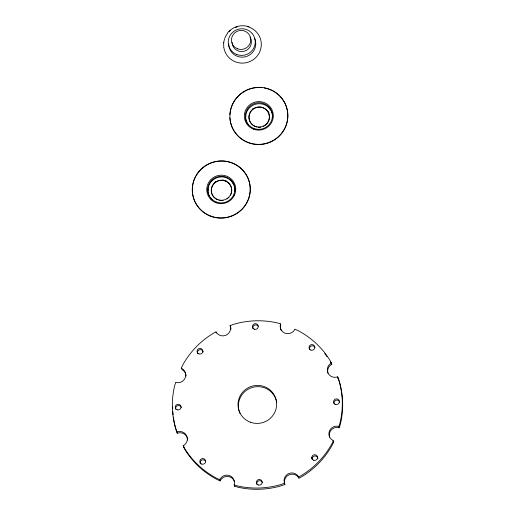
<?xml version="1.0" encoding="UTF-8"?>
<svg xmlns="http://www.w3.org/2000/svg" width="515" height="515" viewBox="0 0 515 515"><rect width="100%" height="100%" fill="white"/><g stroke="black" fill="none" stroke-linecap="round" stroke-linejoin="round"><path stroke-width="0.77" d="M230.952 329.278A7.738 7.59 -16.1 0 0 230.643 327.321L230.102 325.602L233.301 324.418A85.11 83.52 -16.1 0 1 277.282 322.911L280.533 323.877L280.385 324.353A7.738 7.59 -16.1 0 0 294.683 329.639L294.889 329.182L297.985 330.559A85.11 83.52 -16.1 0 1 329.851 360.094L331.435 363.049L331.795 364.305L331.345 364.536A7.738 7.59 -16.1 0 0 327.965 373.208M329.568 437.184A7.738 7.59 -16.1 0 1 338.793 427.553L339.276 427.701L338.915 426.446L338.432 426.304A7.738 7.59 -16.1 0 0 332.922 440.422L333.739 441.883L332.31 444.941A85.11 83.52 -16.1 0 1 301.977 476.6L298.957 478.184L298.365 476.497A7.738 7.59 -16.1 0 0 284.357 482.742L284.898 484.461L281.699 485.651A85.11 83.52 -16.1 0 1 237.718 487.151L234.467 486.186L234.254 484.461A7.738 7.59 -16.1 0 0 219.957 479.175L220.111 480.881L217.015 479.504A85.11 83.52 -16.1 0 1 185.149 449.968L183.565 447.014L183.205 445.765L183.655 445.527A7.738 7.59 -16.1 0 0 177.443 431.808L176.967 431.982L177.327 433.237L177.804 433.057A7.738 7.59 -16.1 0 1 187.711 440.068M234.467 486.186L234.615 485.709M338.915 426.446L339.932 423.233A85.11 83.52 -16.1 0 0 338.844 379.967L337.673 376.832L337.196 377.006A7.738 7.59 -16.1 0 1 330.984 363.287L331.435 363.049M339.276 427.701L340.293 424.489A85.11 83.52 -16.1 0 0 339.205 381.216L337.673 376.832M186.108 376.092A7.738 7.59 -16.1 0 0 182.078 369.641L181.261 368.186L182.69 365.129A85.11 83.52 -16.1 0 1 213.023 333.469L216.043 331.879L216.274 332.317A7.738 7.59 -16.1 0 0 230.282 326.066L230.102 325.602M220.111 480.881L220.317 480.431A7.738 7.59 -16.1 0 1 234.518 481.776M333.379 440.628L331.95 443.685A85.11 83.52 -16.1 0 1 301.616 475.345L298.597 476.935M227.173 33.404C232.13 26.774 241.303 24.025 249.093 26.838M183.565 447.014L184.016 446.782M337.557 378.261L338.033 378.081M284.531 483.212L281.338 484.396A85.11 83.52 -16.1 0 1 237.357 485.903L234.1 484.937M181.261 368.186L181.718 368.386A7.738 7.59 -16.1 0 1 176.207 382.51L175.724 382.368L174.707 385.581A85.11 83.52 -16.1 0 0 175.795 428.847L176.967 431.982M333.282 441.677L333.739 441.883M219.744 479.626L216.654 478.248A85.11 83.52 -16.1 0 1 184.788 448.719L183.205 445.765M330.527 361.936L331.795 364.305M298.957 478.184L298.726 477.746A7.738 7.59 -16.1 0 0 284.718 483.997L284.898 484.461M177.327 433.237L176.156 430.102A85.11 83.52 -16.1 0 1 173.381 417.137M280.533 323.877L280.746 325.609A7.738 7.59 -16.1 0 0 281.196 330.469M216.043 331.879L216.403 333.134M223.639 42.449L223.761 47.283M264.201 87.949A29.014 28.473 -16.1 0 1 287.692 118.772A29.014 28.473 -16.1 0 1 258.073 144.541A29.014 28.473 -16.1 0 1 229.941 117.768M229.948 114.781A29.014 28.473 -16.1 0 1 233.437 102.64M233.81 101.989A29.014 28.473 -16.1 0 1 235.464 99.472M235.922 98.867A29.014 28.473 -16.1 0 1 247.136 90.08M247.831 89.784A29.014 28.473 -16.1 0 1 249.968 88.992M250.689 88.76A29.014 28.473 -16.1 0 1 254.391 87.911M255.137 87.795A29.014 28.473 -16.1 0 1 261.948 87.647M256.811 127.012A10.255 10.062 -16.1 0 1 250.445 112.077A10.255 10.062 -16.1 0 1 266.892 110.455A10.255 10.062 -16.1 0 1 263.365 126.362M260.802 127.134A10.255 10.062 -16.1 0 1 258.131 127.224M245.719 117.163A13.538 13.287 -16.1 0 1 245.797 116.004M269.763 108.82A13.538 13.287 -16.1 0 1 270.459 109.746M252.505 109.141A10.738 10.532 -16.1 0 1 253.65 108.337M268.392 111.697A10.738 10.532 -16.1 0 1 269.042 112.907M272.287 113.686A13.538 13.287 -16.1 0 1 272.609 118.296M248.282 125.023A13.538 13.287 -16.1 0 1 253.148 105.157A13.538 13.287 -16.1 0 1 272.132 113.126M173.111 414.807A85.11 83.52 -16.1 0 1 172.853 411.685M172.718 408.562A85.11 83.52 -16.1 0 1 172.692 407.005M324.798 353.683A85.11 83.52 -16.1 0 1 327.16 356.805M240.022 413.539A19.345 18.984 -16.1 0 1 252.221 387.48A19.345 18.984 -16.1 0 1 276.761 402.524M309.502 349.498A2.903 2.845 -16.1 0 1 311.279 346.003A2.903 2.845 -16.1 0 1 314.929 347.483M253.077 328.95A2.903 2.845 -16.1 0 1 254.384 325.255A2.903 2.845 -16.1 0 1 258.202 326.259M197.67 353.676A2.903 2.845 -16.1 0 1 197.541 353.329M197.457 352.968A2.903 2.845 -16.1 0 1 199.872 349.685A2.903 2.845 -16.1 0 1 203.18 352.028M175.731 409.2A2.903 2.845 -16.1 0 1 177.694 405.64A2.903 2.845 -16.1 0 1 181.293 407.532M200.432 463.835A2.903 2.845 -16.1 0 1 201.906 460.056A2.903 2.845 -16.1 0 1 205.73 461.472M256.856 484.383A2.903 2.845 -16.1 0 1 258.813 480.823A2.903 2.845 -16.1 0 1 262.412 482.716M311.343 458.144A3.869 3.798 -16.1 0 1 311.491 457.668M312.264 459.657A2.903 2.845 -16.1 0 1 314.594 456.013A2.903 2.845 -16.1 0 1 317.942 458.723M334.203 404.133A2.903 2.845 -16.1 0 1 335.851 400.284A2.903 2.845 -16.1 0 1 339.63 402.118M238.966 166.821A29.014 28.473 -16.1 0 1 245.153 205.543A29.014 28.473 -16.1 0 1 206.122 214.034A29.014 28.473 -16.1 0 1 195.855 176.201M196.228 175.551A29.014 28.473 -16.1 0 1 205.556 165.811M206.2 165.412A29.014 28.473 -16.1 0 1 209.554 163.648M210.249 163.345A29.014 28.473 -16.1 0 1 238.361 166.384M217.845 199.833A10.255 10.062 -16.1 0 1 212.148 186.462A10.255 10.062 -16.1 0 1 226.034 181.306A10.255 10.062 -16.1 0 1 230.52 195.134M228.943 197.271A10.255 10.062 -16.1 0 1 226.864 198.945M223.117 200.335A10.255 10.062 -16.1 0 1 219.126 200.213M208.433 193.82A13.538 13.287 -16.1 0 1 208.202 192.681M208.041 190.37A13.538 13.287 -16.1 0 1 208.112 189.211M232.439 182.484A13.538 13.287 -16.1 0 1 233.668 184.447M214.819 182.349A10.738 10.532 -16.1 0 1 215.972 181.544M222.692 179.986A10.738 10.532 -16.1 0 1 224.077 180.211M225.416 180.611A10.738 10.532 -16.1 0 1 226.684 181.177M209.116 195.739A13.538 13.287 -16.1 0 1 219.384 177.096A13.538 13.287 -16.1 0 1 234.924 191.496M234.093 194.882A13.538 13.287 -16.1 0 1 233.353 196.472M212.154 199.949A13.538 13.287 -16.1 0 1 210.255 197.754M249.247 27.224A18.862 18.508 -16.1 0 1 254.301 58.89A18.862 18.508 -16.1 0 1 223.864 47.638M223.742 42.803A18.862 18.508 -16.1 0 1 224.656 38.741M224.901 38.091A18.862 18.508 -16.1 0 1 227.25 33.816M229.072 31.692A18.862 18.508 -16.1 0 1 230.643 30.282M235.477 27.443A18.862 18.508 -16.1 0 1 237.486 26.761M247.239 26.606A18.862 18.508 -16.1 0 1 248.591 26.992M254.622 38.355A13.538 13.287 -16.1 0 1 245.056 56.862A13.538 13.287 -16.1 0 1 228.744 43.981M249.987 37.041A9.669 9.489 -16.1 0 1 244.477 51.172A9.669 9.489 -16.1 0 1 232.091 42.41M248.404 142.558A29.014 28.473 -16.1 0 0 287.454 111.15A29.014 28.473 -16.1 0 0 240.627 93.846A29.014 28.473 -16.1 0 0 248.404 142.558M255.479 126.452A10.255 10.062 -16.1 0 0 269.274 115.354A10.255 10.062 -16.1 0 0 252.73 109.238A10.255 10.062 -16.1 0 0 255.479 126.452M254.017 128.493A13.538 13.287 -16.1 0 0 272.235 113.834A13.538 13.287 -16.1 0 0 250.387 105.762A13.538 13.287 -16.1 0 0 254.017 128.493M253.618 129.207A14.51 14.233 -16.1 0 0 273.137 113.5A14.51 14.233 -16.1 0 0 249.73 104.848A14.51 14.233 -16.1 0 0 253.618 129.207M313.641 460.243A2.903 2.845 -16.1 0 0 317.543 457.101A2.903 2.845 -16.1 0 0 312.863 455.369A2.903 2.845 -16.1 0 0 313.641 460.243M250.367 422.21A19.345 18.984 -16.1 0 0 276.401 401.275A19.345 18.984 -16.1 0 0 245.185 389.739A19.345 18.984 -16.1 0 0 250.367 422.21M335.445 404.372A2.903 2.845 -16.1 0 0 339.353 401.23A2.903 2.845 -16.1 0 0 334.666 399.498A2.903 2.845 -16.1 0 0 335.445 404.372M310.88 350.084A2.903 2.845 -16.1 0 0 314.781 346.943A2.903 2.845 -16.1 0 0 310.101 345.217A2.903 2.845 -16.1 0 0 310.88 350.084M254.32 329.188A2.903 2.845 -16.1 0 0 258.227 326.047A2.903 2.845 -16.1 0 0 253.547 324.315A2.903 2.845 -16.1 0 0 254.32 329.188M198.912 353.914A2.903 2.845 -16.1 0 0 202.82 350.773A2.903 2.845 -16.1 0 0 198.133 349.041A2.903 2.845 -16.1 0 0 198.912 353.914M177.109 409.786A2.903 2.845 -16.1 0 0 181.01 406.644A2.903 2.845 -16.1 0 0 176.33 404.912A2.903 2.845 -16.1 0 0 177.109 409.786M201.674 464.067A2.903 2.845 -16.1 0 0 205.582 460.931A2.903 2.845 -16.1 0 0 200.901 459.2A2.903 2.845 -16.1 0 0 201.674 464.067M258.234 484.969A2.903 2.845 -16.1 0 0 262.135 481.828A2.903 2.845 -16.1 0 0 257.455 480.096A2.903 2.845 -16.1 0 0 258.234 484.969M210.822 216.12A29.014 28.473 -16.1 0 0 249.872 184.711A29.014 28.473 -16.1 0 0 203.045 167.407A29.014 28.473 -16.1 0 0 210.822 216.12M217.794 199.659A10.255 10.062 -16.1 0 0 231.596 188.561A10.255 10.062 -16.1 0 0 215.051 182.445A10.255 10.062 -16.1 0 0 217.794 199.659M216.435 202.06A13.538 13.287 -16.1 0 0 234.653 187.402A13.538 13.287 -16.1 0 0 212.804 179.323A13.538 13.287 -16.1 0 0 216.435 202.06M216.036 202.768A14.51 14.233 -16.1 0 0 235.561 187.067A14.51 14.233 -16.1 0 0 212.148 178.415A14.51 14.233 -16.1 0 0 216.036 202.768M237.653 48.835A9.669 9.489 -16.1 0 0 250.67 38.368A9.669 9.489 -16.1 0 0 235.059 32.6A9.669 9.489 -16.1 0 0 237.653 48.835M236.881 54.545A13.538 13.287 -16.1 0 0 255.105 39.887A13.538 13.287 -16.1 0 0 233.256 31.808A13.538 13.287 -16.1 0 0 236.881 54.545"/></g></svg>
